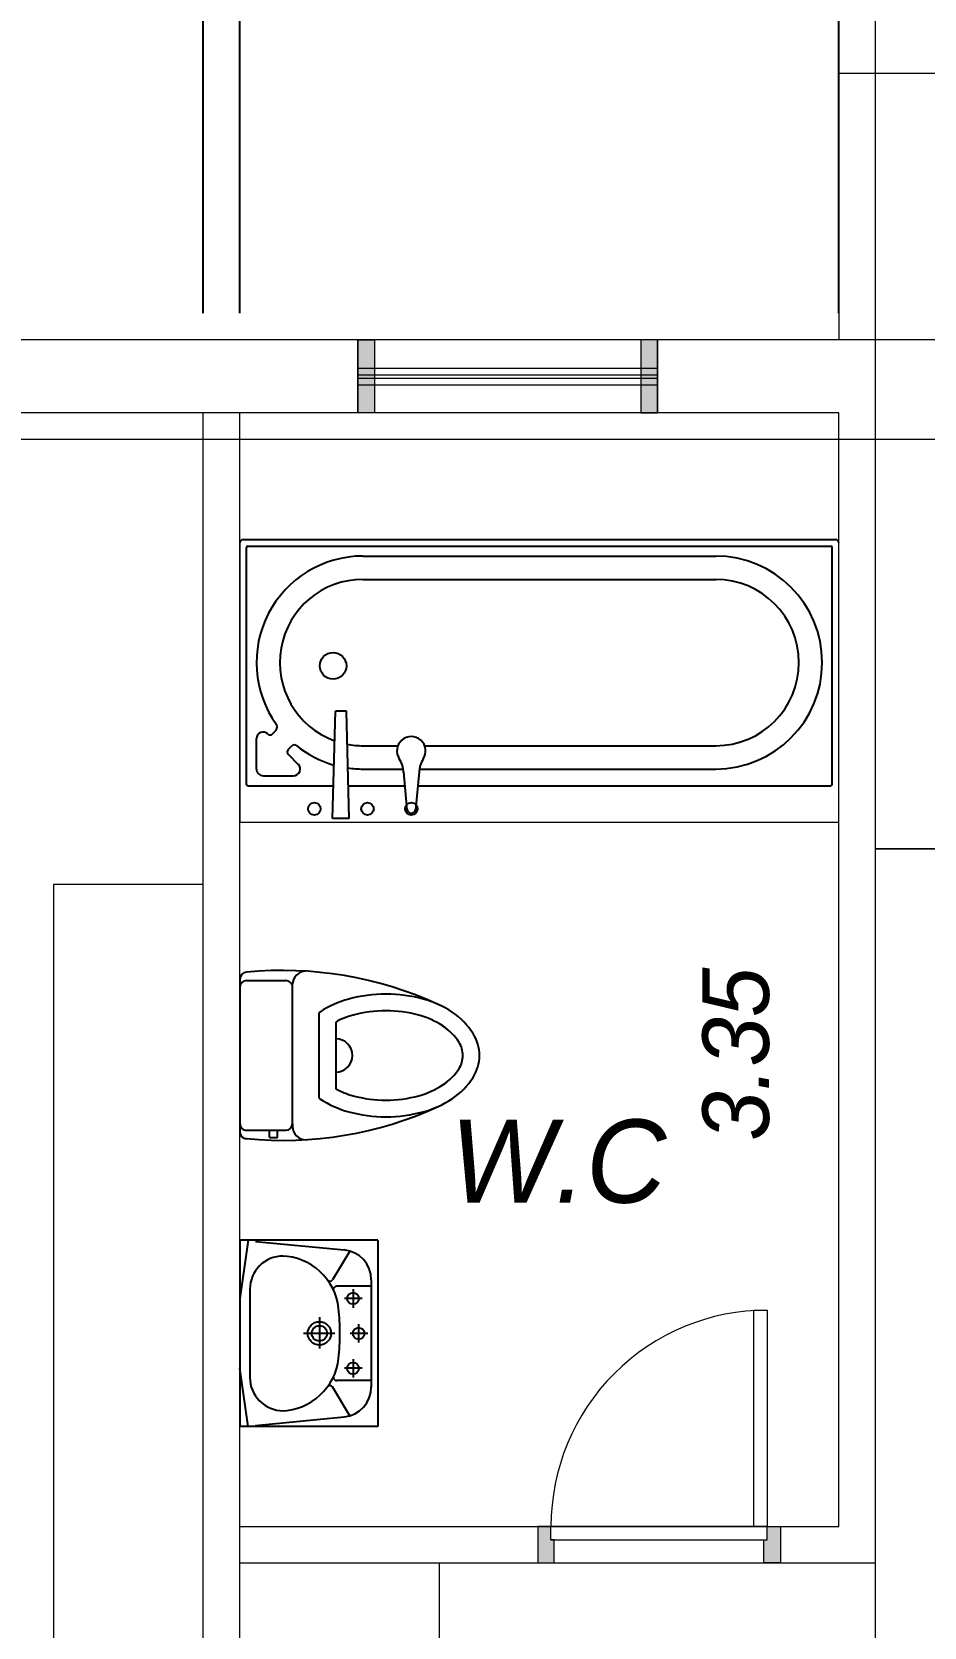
# Model space of a CAD drawing. Header units: millimetres. Extents: x 485872 to 486142, y -52344 to -52207.
# Drawn here: x 485897.746 to 485900.428, y -52256.067 to -52251.273 of the extents above; entities that cross this region are included whole.
import ezdxf

# ---------------------------------------------------------------- set-up
doc = ezdxf.new("R2010")
doc.units = ezdxf.units.MM
doc.header["$LTSCALE"] = 15
doc.header["$PDMODE"] = 2
doc.header["$PDSIZE"] = -10
doc.linetypes.add('DASHDOTX2', pattern=[50.8, 25.4, -12.7, 0, -12.7])
doc.layers.add('Akira01', color=7, linetype='Continuous')
doc.layers.add('Akira02', color=8, linetype='Continuous')
doc.styles.get("Standard").update_dxf_attribs({"font": ''})
doc.styles.get('Standard').set_extended_font_data('Flux Architect', italic=True)
doc.dimstyles.new('Sem Linha', dxfattribs={"dimtxt": 0.2, "dimasz": 0.15, "dimexe": 100, "dimexo": 300, "dimgap": 0, "dimtad": 1, "dimjust": 1, "dimzin": 0, "dimdsep": 46, "dimtxsty": 'Standard', "dimblk": 'ARCHTICK', "dimcen": 0, "dimdle": 100, "dimse1": 1, "dimse2": 1, "dimsd1": 1, "dimsd2": 1, "dimclrd": 4, "dimclrt": 2, "dimadec": 0, "dimazin": 0, "dimtfac": 1, "dimtofl": 0, "dimtmove": 0, "dimatfit": 3, "dimfxl": 1, "dimtfillclr": 1, "dimtolj": 1, "dimtzin": 0, "dimarcsym": 1})
doc.dimstyles.get("Standard").update_dxf_attribs({"dimtxt": 0.2, "dimasz": 0.15, "dimexe": 0.1, "dimexo": 0.3, "dimgap": 0.1, "dimtad": 1, "dimzin": 0, "dimdsep": 46, "dimtxsty": 'Standard', "dimblk": 'ARCHTICK', "dimcen": 0.09, "dimdle": 0.1, "dimclrd": 4, "dimclrt": 2, "dimadec": 0, "dimazin": 0, "dimtfac": 1, "dimtofl": 0, "dimtmove": 0, "dimatfit": 3, "dimfxl": 1, "dimtfillclr": 1, "dimtolj": 1, "dimtzin": 0, "dimarcsym": 1})

# ---------------------------------------------------------------- blocks, each defined once
blk = doc.blocks.new('WC door')
at = {"lineweight": 13}
h = blk.add_hatch(color=256, dxfattribs=at)
h.dxf.hatch_style = 1
h.paths.add_polyline_path([(48492.7, 74006.3), (48442.7, 74006.3), (48442.7, 73896.3), (48482.7, 73896.3), (48482.7, 73936.3), (48492.7, 73936.3)])
h.paths.add_polyline_path([(49172.7, 74006.3), (49122.7, 74006.3), (49122.7, 73936.3), (49132.7, 73936.3), (49132.7, 73896.3), (49172.7, 73896.3)])
for points in [[(48442.7, 73896.3), (48442.7, 74006.3), (48492.7, 74006.3), (48492.7, 73936.3), (48482.7, 73936.3), (48482.7, 73896.3)], [(49172.7, 73896.3), (49172.7, 74006.3), (49122.7, 74006.3), (49122.7, 73936.3), (49132.7, 73936.3), (49132.7, 73896.3)]]:
    blk.add_lwpolyline(points, close=True, dxfattribs=at)
for points in [[(48442.7, 73896.3), (48442.7, 74006.3)], [(49172.7, 73896.3), (49172.7, 74006.3)]]:
    blk.add_lwpolyline(points, dxfattribs=at)
at = {"color": 15, "lineweight": 13}
for points in [[(49132.7, 73936.3), (48492.7, 73936.3)], [(48482.7, 73896.3), (49132.7, 73896.3)]]:
    blk.add_lwpolyline(points, dxfattribs=at)
blk.add_lwpolyline([(48482.7, 73896.3), (48522.7, 73896.3), (48522.7, 73246.3), (48482.7, 73246.3)], close=True, dxfattribs=at)
at = {"lineweight": 13}
blk.add_arc((48482.7, 73896.3), 650, 270, 0, dxfattribs=at)
blk = doc.blocks.new('sd')
at = {"layer": 'Akira01'}
for p, q in [((37966.3, 73541.1), (38526.3, 73541.1)), ((37966.3, 73541.1), (37966.3, 73126.1)), ((37966.3, 73541.1), (37966.3, 73126.1)), ((37966.3, 73541.1), (38526.3, 73541.1)), ((38526.3, 73541.1), (38526.3, 73126.1)), ((38526.3, 73541.1), (38526.3, 73126.1)), ((38085.2, 73521.1), (38407.5, 73521.1)), ((37969.8, 73172.6), (37995.6, 73439.8)), ((38246.3, 73411.4), (38246.3, 73317.6)), ((38522.9, 73172.6), (38497, 73439.8)), ((38197.9, 73365.1), (38292.1, 73365.1)), ((37966.3, 73126.1), (38526.3, 73126.1)), ((37966.3, 73126.1), (38526.3, 73126.1)), ((38113.8, 73156.1), (38378.8, 73156.1)), ((38113.8, 73156.1), (38378.8, 73156.1))]:
    blk.add_line(p, q, dxfattribs=at)
for centre, radius in [((38246.3, 73483.1), 17.5), ((38141.3, 73466.1), 17.5), ((38351.3, 73466.1), 17.5), ((38246.3, 73365.1), 35)]:
    blk.add_circle(centre, radius, dxfattribs=at)
for centre, radius, start, end in [((38085.2, 73431.1), 90, 90, 174.4801), ((38407.5, 73431.1), 90, 5.5199, 90), ((38190, 73247.7), 176.2, 96.108, 178.8024), ((38190, 73247.7), 176.2, 96.108, 178.8024), ((38232.1, 72872.6), 553.7, 88.5303, 96.3096), ((38232.1, 72872.6), 553.7, 88.5303, 96.3096), ((38260.5, 72872.6), 553.7, 83.6904, 91.4697), ((38260.5, 72872.6), 553.7, 83.6904, 91.4697), ((38302.6, 73247.7), 176.2, 1.1976, 83.892), ((38302.6, 73247.7), 176.2, 1.1976, 83.892), ((38113.8, 73256.1), 100, 180, 270), ((38113.8, 73256.1), 100, 180, 270), ((38378.8, 73256.1), 100, 270, 0), ((38378.8, 73256.1), 100, 270, 0)]:
    blk.add_arc(centre, radius, start, end, dxfattribs=at)
at = {"layer": 'Akira02'}
for p, q in [((38104.6, 73521.1), (38104.6, 73416.8)), ((38141.3, 73494), (38141.3, 73440.6)), ((38246.3, 73511), (38246.3, 73457.6)), ((38351.3, 73494), (38351.3, 73440.6)), ((38388.1, 73521.1), (38388.1, 73416.8)), ((37998.9, 73456.5), (38085.5, 73404.2)), ((38113.8, 73466.1), (38169.1, 73466.1)), ((38218.8, 73483.1), (38274.1, 73483.1)), ((38323.8, 73466.1), (38379.1, 73466.1)), ((38493.8, 73456.5), (38407.2, 73404.2)), ((37966.3, 73151.1), (38141.3, 73126.1)), ((38526.3, 73151.1), (38351.3, 73126.1))]:
    blk.add_line(p, q, dxfattribs=at)
blk.add_circle((38246.3, 73365.1), 23, dxfattribs=at)
for centre, radius, start, end in [((38080.1, 73396.8), 9.17, 318.2507, 54.0677), ((38114.8, 73417.3), 10.3, 177.309, 268.2207), ((38377.8, 73417.3), 10.3, 271.7793, 2.691), ((38412.5, 73396.8), 9.17, 125.9323, 221.7493)]:
    blk.add_arc(centre, radius, start, end, dxfattribs=at)
blk = doc.blocks.new('toilet')
at = {"layer": 'Akira01', "extrusion": (0, 0, -1)}
for p, q in [((37395.4, 72769.4), (37855.4, 72769.4)), ((37395.4, 72769.4), (37855.4, 72769.4)), ((37395.4, 72769.4), (37855.4, 72769.4)), ((37400.4, 72749.4), (37400.4, 72631.4)), ((37400.4, 72749.4), (37400.4, 72631.4)), ((37400.4, 72749.4), (37400.4, 72631.4)), ((37400.4, 72749.4), (37400.4, 72631.4)), ((37850.4, 72749.4), (37850.4, 72631.4)), ((37850.4, 72749.4), (37850.4, 72631.4)), ((37850.4, 72749.4), (37850.4, 72631.4)), ((37850.4, 72749.4), (37850.4, 72631.4)), ((37830.4, 72611.4), (37420.4, 72611.4)), ((37830.4, 72611.4), (37420.4, 72611.4)), ((37830.4, 72611.4), (37420.4, 72611.4)), ((37830.4, 72611.4), (37420.4, 72611.4)), ((37830.4, 72611.4), (37839.8, 72611.4)), ((37830.4, 72611.4), (37839.8, 72611.4)), ((37830.4, 72611.4), (37839.8, 72611.4)), ((37830.4, 72611.4), (37839.8, 72611.4)), ((37754.1, 72531.4), (37496.6, 72531.4)), ((37754.1, 72531.4), (37496.6, 72531.4)), ((37754.1, 72531.4), (37496.6, 72531.4)), ((37754.1, 72531.4), (37496.6, 72531.4))]:
    blk.add_line(p, q, dxfattribs=at)
for centre, radius, start, end in [((-38488.6, 72640.4), 1118.6, 335.3433, 5.5921), ((-38488.6, 72640.4), 1118.6, 335.3433, 5.5921), ((-38488.6, 72640.4), 1118.6, 335.3433, 5.5921), ((-38488.6, 72640.4), 1118.6, 335.3433, 5.5921), ((-37395.4, 72749.4), 20, 0, 90), ((-37395.4, 72749.4), 20, 0, 90), ((-37395.4, 72749.4), 20, 0, 90), ((-37420.4, 72749.4), 20, 0, 90), ((-37420.4, 72749.4), 20, 0, 90), ((-37420.4, 72749.4), 20, 0, 90), ((-36762.1, 72640.4), 1118.6, 174.4079, 204.6567), ((-36762.1, 72640.4), 1118.6, 174.4079, 204.6567), ((-36762.1, 72640.4), 1118.6, 174.4079, 204.6567), ((-36762.1, 72640.4), 1118.6, 174.4079, 204.6567), ((-37830.4, 72749.4), 20, 90, 180), ((-37830.4, 72749.4), 20, 90, 180), ((-37830.4, 72749.4), 20, 90, 180), ((-37830.4, 72749.4), 20, 90, 180), ((-37855.4, 72749.4), 20, 90, 180), ((-37855.4, 72749.4), 20, 90, 180), ((-37855.4, 72749.4), 20, 90, 180), ((-37855.4, 72749.4), 20, 90, 180), ((-37420.4, 72631.4), 20, 270, 0), ((-37420.4, 72631.4), 20, 270, 0), ((-37420.4, 72631.4), 20, 270, 0), ((-37420.4, 72631.4), 20, 270, 0), ((-37830.4, 72631.4), 20, 180, 270), ((-37830.4, 72631.4), 20, 180, 270), ((-37830.4, 72631.4), 20, 180, 270), ((-37830.4, 72631.4), 20, 180, 270), ((-37412.2, 72571.4), 40, 0, 90), ((-37412.2, 72571.4), 40, 0, 90), ((-37412.2, 72571.4), 40, 0, 90), ((-37412.2, 72571.4), 40, 0, 90), ((-37838.5, 72571.4), 40, 90, 180), ((-37838.5, 72571.4), 40, 90, 180), ((-37838.5, 72571.4), 40, 90, 180), ((-37838.5, 72571.4), 40, 90, 180), ((-37748.5, 72362.9), 303.1, 15.1963, 33.2552), ((-37748.5, 72362.9), 303.1, 15.1963, 33.2552), ((-37748.5, 72362.9), 303.1, 15.1963, 33.2552), ((-37748.5, 72362.9), 303.1, 15.1963, 33.2552), ((-37673, 72412.5), 212.7, 33.2552, 34.0001), ((-37673, 72412.5), 212.7, 33.2552, 34.0001), ((-37673, 72412.5), 212.7, 33.2552, 34.0001), ((-37673, 72412.5), 212.7, 33.2552, 34.0001), ((-37577.8, 72412.5), 212.7, 145.9999, 146.7448), ((-37577.8, 72412.5), 212.7, 145.9999, 146.7448), ((-37577.8, 72412.5), 212.7, 145.9999, 146.7448), ((-37577.8, 72412.5), 212.7, 145.9999, 146.7448), ((-37502.2, 72362.9), 303.1, 146.7448, 164.8037), ((-37502.2, 72362.9), 303.1, 146.7448, 164.8037), ((-37502.2, 72362.9), 303.1, 146.7448, 164.8037), ((-37502.2, 72362.9), 303.1, 146.7448, 164.8037), ((-37868.1, 72330.4), 427, 0, 15.1963), ((-37868.1, 72330.4), 427, 0, 15.1963), ((-37868.1, 72330.4), 427, 0, 15.1963), ((-37868.1, 72330.4), 427, 0, 15.1963), ((-37382.6, 72330.4), 427, 164.8037, 180), ((-37382.6, 72330.4), 427, 164.8037, 180), ((-37382.6, 72330.4), 427, 164.8037, 180), ((-37382.6, 72330.4), 427, 164.8037, 180), ((-37382.6, 72330.4), 377, 164.8037, 180), ((-37382.6, 72330.4), 377, 164.8037, 180), ((-37382.6, 72330.4), 377, 164.8037, 180), ((-37868.1, 72330.4), 427, 344.8037, 0), ((-37868.1, 72330.4), 427, 344.8037, 0), ((-37868.1, 72330.4), 427, 344.8037, 0), ((-37868.1, 72330.4), 427, 344.8037, 0), ((-37382.6, 72330.4), 427, 180, 195.1963), ((-37382.6, 72330.4), 427, 180, 195.1963), ((-37382.6, 72330.4), 427, 180, 195.1963), ((-37382.6, 72330.4), 427, 180, 195.1963), ((-37748.5, 72298), 303.1, 326.7448, 344.8037), ((-37748.5, 72298), 303.1, 326.7448, 344.8037), ((-37748.5, 72298), 303.1, 326.7448, 344.8037), ((-37748.5, 72298), 303.1, 326.7448, 344.8037), ((-37502.2, 72298), 253.1, 195.1963, 213.2552), ((-37502.2, 72298), 253.1, 195.1963, 213.2552), ((-37502.2, 72298), 253.1, 195.1963, 213.2552), ((-37502.2, 72298), 303.1, 195.1963, 213.2552), ((-37502.2, 72298), 303.1, 195.1963, 213.2552), ((-37502.2, 72298), 303.1, 195.1963, 213.2552), ((-37502.2, 72298), 303.1, 195.1963, 213.2552), ((-37577.8, 72248.4), 162.7, 213.2552, 237.7212), ((-37577.8, 72248.4), 162.7, 213.2552, 237.7212), ((-37577.8, 72248.4), 162.7, 213.2552, 237.7212), ((-37673, 72248.4), 212.7, 302.2788, 326.7448), ((-37673, 72248.4), 212.7, 302.2788, 326.7448), ((-37673, 72248.4), 212.7, 302.2788, 326.7448), ((-37673, 72248.4), 212.7, 302.2788, 326.7448), ((-37577.8, 72248.4), 212.7, 213.2552, 237.7212), ((-37577.8, 72248.4), 212.7, 213.2552, 237.7212), ((-37577.8, 72248.4), 212.7, 213.2552, 237.7212), ((-37577.8, 72248.4), 212.7, 213.2552, 237.7212), ((-37625.4, 72173), 123.6, 270, 302.2788), ((-37625.4, 72173), 123.6, 270, 302.2788), ((-37625.4, 72173), 123.6, 270, 302.2788), ((-37625.4, 72173), 123.6, 270, 302.2788), ((-37625.4, 72173), 123.6, 237.7212, 270), ((-37625.4, 72173), 123.6, 237.7212, 270), ((-37625.4, 72173), 123.6, 237.7212, 270), ((-37625.4, 72173), 123.6, 237.7212, 270)]:
    blk.add_arc(centre, radius, start, end, dxfattribs=at)
at = {"layer": 'Akira02', "extrusion": (0, 0, -1)}
for p, q in [((37872, 72680.8), (37850.4, 72680.8)), ((37872, 72680.8), (37850.4, 72680.8)), ((37872, 72680.8), (37850.4, 72680.8)), ((37872, 72680.8), (37850.4, 72680.8)), ((37872, 72680.8), (37872, 72656.3)), ((37872, 72680.8), (37872, 72656.3)), ((37872, 72680.8), (37872, 72656.3)), ((37872, 72680.8), (37872, 72656.3)), ((37872, 72656.3), (37850.4, 72656.3)), ((37872, 72656.3), (37850.4, 72656.3)), ((37872, 72656.3), (37850.4, 72656.3)), ((37872, 72656.3), (37850.4, 72656.3)), ((37524.9, 72481.4), (37725.8, 72481.4)), ((37524.9, 72481.4), (37725.8, 72481.4)), ((37524.9, 72481.4), (37725.8, 72481.4)), ((37524.9, 72481.4), (37725.8, 72481.4))]:
    blk.add_line(p, q, dxfattribs=at)
for centre, radius, start, end in [((-37748.5, 72362.9), 253.1, 15.1963, 27.9208), ((-37748.5, 72362.9), 253.1, 15.1963, 27.9208), ((-37748.5, 72362.9), 253.1, 15.1963, 27.9208), ((-37748.5, 72362.9), 253.1, 15.1963, 27.9208), ((-37625.4, 72481.4), 50, 180, 0), ((-37625.4, 72481.4), 50, 180, 0), ((-37625.4, 72481.4), 50, 180, 0), ((-37625.4, 72481.4), 50, 180, 0), ((-37502.2, 72362.9), 253.1, 152.0792, 164.8037), ((-37502.2, 72362.9), 253.1, 152.0792, 164.8037), ((-37502.2, 72362.9), 253.1, 152.0792, 164.8037), ((-37502.2, 72362.9), 253.1, 152.0792, 164.8037), ((-37868.1, 72330.4), 377, 0, 15.1963), ((-37868.1, 72330.4), 377, 0, 15.1963), ((-37868.1, 72330.4), 377, 0, 15.1963), ((-37868.1, 72330.4), 377, 0, 15.1963), ((-37382.6, 72330.4), 377, 164.8037, 180), ((-37868.1, 72330.4), 377, 344.8037, 0), ((-37868.1, 72330.4), 377, 344.8037, 0), ((-37868.1, 72330.4), 377, 344.8037, 0), ((-37868.1, 72330.4), 377, 344.8037, 0), ((-37382.6, 72330.4), 377, 180, 195.1963), ((-37382.6, 72330.4), 377, 180, 195.1963), ((-37382.6, 72330.4), 377, 180, 195.1963), ((-37382.6, 72330.4), 377, 180, 195.1963), ((-37748.5, 72298), 253.1, 326.7448, 344.8037), ((-37748.5, 72298), 253.1, 326.7448, 344.8037), ((-37748.5, 72298), 253.1, 326.7448, 344.8037), ((-37748.5, 72298), 253.1, 326.7448, 344.8037), ((-37502.2, 72298), 253.1, 195.1963, 213.2552), ((-37673, 72248.4), 162.7, 302.2788, 326.7448), ((-37673, 72248.4), 162.7, 302.2788, 326.7448), ((-37673, 72248.4), 162.7, 302.2788, 326.7448), ((-37673, 72248.4), 162.7, 302.2788, 326.7448), ((-37577.8, 72248.4), 162.7, 213.2552, 237.7212), ((-37625.4, 72173), 73.6, 270, 302.2788), ((-37625.4, 72173), 73.6, 270, 302.2788), ((-37625.4, 72173), 73.6, 270, 302.2788), ((-37625.4, 72173), 73.6, 270, 302.2788), ((-37625.4, 72173), 73.6, 237.7212, 270), ((-37625.4, 72173), 73.6, 237.7212, 270), ((-37625.4, 72173), 73.6, 237.7212, 270), ((-37625.4, 72173), 73.6, 237.7212, 270)]:
    blk.add_arc(centre, radius, start, end, dxfattribs=at)
blk = doc.blocks.new('banh nhor')
at = {"lineweight": 13}
blk.add_lwpolyline([(37209.2, 68616.3), (38049.2, 68616.3), (38049.2, 70416.3), (37209.2, 70416.3)], dxfattribs=at)
at = {"layer": 'Akira01'}
for p, q in [((37199.2, 68626.3), (37199.2, 70406.3)), ((37249.2, 68986.3), (37249.2, 70046.3)), ((37889.2, 69155.9), (37889.2, 70046.3)), ((37898.1, 69155.1), (38011.6, 69144.5)), ((37889.2, 68986.3), (37889.2, 69107)), ((37898.1, 69107.8), (38011.6, 69118.4)), ((37939.2, 68942.4), (37939.2, 69111.7)), ((38037.4, 68944.9), (37715.7, 68936.6)), ((38037.4, 68944.9), (38037.4, 68895)), ((37715.7, 68936.6), (37715.7, 68903.3)), ((38037.4, 68895), (37715.7, 68903.3)), ((37939.2, 68640.3), (37939.2, 68897.5)), ((37830.8, 68761.7), (37819.6, 68772.8)), ((37845, 68761.7), (37875.1, 68791.8)), ((37909.2, 68686.3), (37909.2, 68777.6)), ((37783.7, 68714.6), (37772.6, 68725.8)), ((37889.2, 68666.3), (37797.9, 68666.3))]:
    blk.add_line(p, q, dxfattribs=at)
for centre, radius in [((38008.8, 69131.5), 18.8), ((38008.8, 69000), 18.8), ((37579.2, 68896.3), 40), ((38008.8, 68840), 18.8)]:
    blk.add_circle(centre, radius, dxfattribs=at)
for centre, radius, start, end in [((37209.2, 70406.3), 10, 90, 180), ((37569.2, 70046.3), 320, 0, 180), ((37900.6, 69231.7), 76.6, 236.9233, 269.4967), ((38008.8, 69131.5), 13.3, 268.7759, 91.2241), ((37900.6, 69031.3), 76.6, 90.5033, 123.0767), ((37569.2, 68986.3), 320, 180, 305.576), ((37569.2, 68986.3), 320, 351.8654, 0), ((37569.2, 68986.3), 320, 321.2877, 344.1921), ((37889.2, 68777.6), 20, 0, 135), ((37826.7, 68779.9), 10, 141.2877, 225), ((37837.9, 68768.7), 10, 225, 315), ((37763.8, 68711.7), 16.6, 57.8766, 130.2974), ((37797.9, 68686.3), 20, 135, 270), ((37776.7, 68707.5), 10, 315, 45), ((37889.2, 68686.3), 20, 270, 0), ((37209.2, 68626.3), 10, 180, 270)]:
    blk.add_arc(centre, radius, start, end, dxfattribs=at)
at = {"layer": 'Akira01', "color": 7}
blk.add_arc((37834.9, 69131.5), 43.2, 56.4262, 303.5738, dxfattribs=at)
at = {"layer": 'Akira02'}
for p, q in [((37219.2, 68640.3), (37219.2, 70392.3)), ((37935.2, 70396.3), (37223.2, 70396.3)), ((37939.2, 69151.3), (37939.2, 70392.3)), ((37319.2, 68986.3), (37319.2, 70046.3)), ((37819.2, 69171.8), (37819.2, 70046.3)), ((37819.2, 68986.3), (37819.2, 69091.2)), ((37936.2, 68636.3), (37223.2, 68636.3))]:
    blk.add_line(p, q, dxfattribs=at)
for centre, radius, start, end in [((37223.2, 70392.3), 4, 90, 180), ((37935.2, 70392.3), 4, 0, 90), ((37569.2, 70046.3), 250, 0, 180), ((37569.2, 68986.3), 250, 180, 340.0536), ((37569.2, 68986.3), 250, 349.1349, 0), ((37223.2, 68640.3), 4, 180, 270), ((37935.2, 68640.3), 4, 270, 0)]:
    blk.add_arc(centre, radius, start, end, dxfattribs=at)
blk = doc.blocks.new('_ArchTick')
at = {"color": 0, "const_width": 0.15}
blk.add_lwpolyline([(-0.5, -0.5), (0.5, 0.5)], dxfattribs=at)
blk = doc.blocks.new('*D268')
at = {"color": 0, "linetype": 'Continuous', "lineweight": -2, "transparency": 16777216}
for p, q in [((486042.6898, -52252.1186), (486042.6898, -52250.7972)), ((486046.3698, -52252.1186), (486046.3698, -52250.7972))]:
    blk.add_line(p, q, dxfattribs=at)
at = {"color": 4, "linetype": 'Continuous', "lineweight": -2, "transparency": 16777216}
blk.add_line((486042.5898, -52250.8972), (486046.4698, -52250.8972), dxfattribs=at)
at = {"layer": 'Defpoints', "color": 0, "linetype": 'Continuous', "lineweight": 13, "transparency": 16777216}
for p in [(486046.3698, -52250.8972), (486042.6898, -52252.4186), (486046.3698, -52252.4186)]:
    blk.add_point(p, dxfattribs=at)
at = {"color": 4, "linetype": 'Continuous', "lineweight": -2, "transparency": 16777216, "xscale": 0.15, "yscale": 0.15, "zscale": 0.15, "rotation": 180}
blk.add_blockref('_ArchTick', (486042.6898, -52250.8972), dxfattribs=at)
at = {"color": 4, "linetype": 'Continuous', "lineweight": -2, "transparency": 16777216, "xscale": 0.15, "yscale": 0.15, "zscale": 0.15}
blk.add_blockref('_ArchTick', (486046.3698, -52250.8972), dxfattribs=at)
at = {"color": 2, "linetype": 'Continuous', "lineweight": 13, "transparency": 16777216, "insert": (486044.5298, -52250.6951), "char_height": 0.2, "attachment_point": 5}
blk.add_mtext('\\A1;3.68', dxfattribs=at)
blk = doc.blocks.new('*D278')
at = {"layer": 'Defpoints', "color": 0, "linetype": 'Continuous', "lineweight": 13, "transparency": 16777216}
for p in [(486046.2356, -52252.4186), (486046.3698, -52252.4186), (486046.3698, -52258.7986)]:
    blk.add_point(p, dxfattribs=at)
at = {"color": 2, "linetype": 'Continuous', "lineweight": 13, "transparency": 16777216, "insert": (486046.1335, -52258.3886), "char_height": 0.2, "attachment_point": 5, "rotation": 90}
blk.add_mtext('\\A1;6.38', dxfattribs=at)
blk = doc.blocks.new('*D319')
at = {"color": 0, "linetype": 'Continuous', "lineweight": -2, "transparency": 16777216}
for p, q in [((486046.4798, -52252.1186), (486046.4798, -52250.7972)), ((486048.2798, -52252.1186), (486048.2798, -52250.7972))]:
    blk.add_line(p, q, dxfattribs=at)
at = {"color": 4, "linetype": 'Continuous', "lineweight": -2, "transparency": 16777216}
blk.add_line((486046.3798, -52250.8972), (486048.3798, -52250.8972), dxfattribs=at)
at = {"layer": 'Defpoints', "color": 0, "linetype": 'Continuous', "lineweight": 13, "transparency": 16777216}
for p in [(486048.2798, -52250.8972), (486046.4798, -52252.4186), (486048.2798, -52252.4186)]:
    blk.add_point(p, dxfattribs=at)
at = {"color": 4, "linetype": 'Continuous', "lineweight": -2, "transparency": 16777216, "xscale": 0.15, "yscale": 0.15, "zscale": 0.15, "rotation": 180}
blk.add_blockref('_ArchTick', (486046.4798, -52250.8972), dxfattribs=at)
at = {"color": 4, "linetype": 'Continuous', "lineweight": -2, "transparency": 16777216, "xscale": 0.15, "yscale": 0.15, "zscale": 0.15}
blk.add_blockref('_ArchTick', (486048.2798, -52250.8972), dxfattribs=at)
at = {"color": 2, "linetype": 'Continuous', "lineweight": 13, "transparency": 16777216, "insert": (486047.3798, -52250.6951), "char_height": 0.2, "attachment_point": 5}
blk.add_mtext('\\A1;1.80', dxfattribs=at)
blk = doc.blocks.new('*D323')
at = {"layer": 'Defpoints', "color": 0, "linetype": 'Continuous', "lineweight": 13, "transparency": 16777216}
for p in [(486048.0735, -52252.4186), (486048.2798, -52252.4186), (486048.2798, -52255.7646)]:
    blk.add_point(p, dxfattribs=at)
at = {"color": 2, "linetype": 'Continuous', "lineweight": 13, "transparency": 16777216, "insert": (486047.9713, -52254.3456), "char_height": 0.2, "attachment_point": 5, "rotation": 90}
blk.add_mtext('\\A1;3.35', dxfattribs=at)

msp = doc.modelspace()

# ---------------------------------------------------------------- hatches: boundary and pattern name
at = {"lineweight": 13}
h = msp.add_hatch(color=256, dxfattribs=at)
h.dxf.hatch_style = 1
h.paths.add_polyline_path([(485898.7263, -52252.1986), (485898.7763, -52252.1986), (485898.7763, -52252.4186), (485898.7263, -52252.4186)])
h = msp.add_hatch(color=256, dxfattribs=at)
h.dxf.hatch_style = 1
h.paths.add_polyline_path([(485899.6263, -52252.1986), (485899.5763, -52252.1986), (485899.5763, -52252.4186), (485899.6263, -52252.4186)])

# ---------------------------------------------------------------- linework, layer by layer
at = {"color": 6, "linetype": 'DASHDOTX2', "lineweight": 13}
for p, q in [((485900.2813, -52266.7986), (485900.2813, -52250.1986)), ((485921.5813, -52252.4986), (485885.9813, -52252.4986))]:
    msp.add_line(p, q, dxfattribs=at)
at = {"lineweight": 13}
for p, q in [((485900.1713, -52252.4186), (485894.5813, -52252.4186)), ((485900.1713, -52255.7646), (485900.1713, -52252.4186)), ((485900.2813, -52255.8746), (485900.2813, -52253.7286)), ((485900.2813, -52253.7286), (485907.3913, -52253.7286)), ((485898.3713, -52255.7646), (485900.1713, -52255.7646)), ((485898.3713, -52255.8746), (485900.2813, -52255.8746))]:
    msp.add_line(p, q, dxfattribs=at)
for points in [[(485907.3913, -52252.1986), (485907.3913, -52251.3986), (485900.1713, -52251.3986), (485900.1713, -52252.1986)], [(485913.3813, -52252.5786), (485913.3813, -52252.1986), (485906.9913, -52252.1986), (485906.9913, -52253.5086), (485900.5713, -52253.5086), (485900.5713, -52252.1986), (485894.5813, -52252.1986)], [(485898.7263, -52252.1986), (485898.7263, -52252.4186)], [(485899.6263, -52252.1986), (485899.6263, -52252.4186)], [(485898.7263, -52252.2836), (485899.6263, -52252.2836)], [(485898.7263, -52252.3336), (485899.6263, -52252.3336)], [(485900.9313, -52258.1986), (485900.5813, -52258.1986), (485900.5813, -52258.7986), (485898.2613, -52258.7986), (485898.2613, -52252.4186)], [(485900.9613, -52258.0886), (485900.4713, -52258.0886), (485900.4713, -52258.6886), (485898.3713, -52258.6886), (485898.3713, -52252.4186)], [(485905.7263, -52253.7286), (485900.2813, -52253.7286)], [(485898.2613, -52253.8361), (485897.8113, -52253.8361), (485897.8113, -52256.8361), (485898.2613, -52256.8361)], [(485898.9713, -52258.6886), (485898.9713, -52255.8746)]]:
    msp.add_lwpolyline(points, dxfattribs=at)
for points in [[(485898.7263, -52252.4186), (485898.7263, -52252.1986), (485898.7763, -52252.1986), (485898.7763, -52252.4186)], [(485899.6263, -52252.4186), (485899.6263, -52252.1986), (485899.5763, -52252.1986), (485899.5763, -52252.4186)]]:
    msp.add_lwpolyline(points, close=True, dxfattribs=at)
at = {"color": 160, "lineweight": 13}
for points in [[(485898.7263, -52252.3036), (485899.6263, -52252.3036)], [(485898.7263, -52252.3136), (485899.6263, -52252.3136)]]:
    msp.add_lwpolyline(points, dxfattribs=at)

# ---------------------------------------------------------------- block references
at = {"lineweight": 13, "yscale": 0.001, "zscale": 0.001}
for name, p, xscale, rotation in [('banh nhor', (485829.755, -52215.5994), 0.001, 270), ('toilet', (485971.1408, -52216.724), -0.001, 89.99999999999999), ('sd', (485825.2452, -52216.9383), 0.001, 270), ('WC door', (485948.439, -52181.8683), 0.001, 180)]:
    msp.add_blockref(name, p, dxfattribs=dict(at, xscale=xscale, rotation=rotation))

# ---------------------------------------------------------------- texts
at = {"lineweight": 13, "insert": (485899.0033, -52254.5419), "char_height": 0.25, "attachment_point": 1}
msp.add_mtext_dynamic_manual_height_columns('W.C', width=1.009996, gutter_width=0.0125, heights=[0.3564], dxfattribs=at)

# ---------------------------------------------------------------- dimensions: what is measured, and where the dimension line sits
at = {"linetype": 'Continuous', "lineweight": 13}
dim = msp.add_linear_dim(base=(485898.2613, -52250.8972), p1=(485894.5813, -52252.4186), p2=(485898.2613, -52252.4186), dimstyle='Standard', override={"dimtmove": 1}, dxfattribs=at)
dim.commit()
dim.dimension.update_dxf_attribs({"geometry": '*D268', "text_midpoint": (485896.4213, -52250.6951), "insert": (-148.1085, 0)})
dim = msp.add_linear_dim(base=(485900.1713, -52250.8972), p1=(485898.3713, -52252.4186), p2=(485900.1713, -52252.4186), dimstyle='Standard', dxfattribs=at)
dim.commit()
dim.dimension.update_dxf_attribs({"geometry": '*D319', "text_midpoint": (485899.2713, -52250.6951), "insert": (-148.1085, 0)})
dim = msp.add_linear_dim(base=(485898.1271, -52252.4186), p1=(485898.2613, -52258.7986), p2=(485898.2613, -52252.4186), angle=90, dimstyle='Sem Linha', dxfattribs=at)
dim.commit()
dim.dimension.update_dxf_attribs({"geometry": '*D278', "text_midpoint": (485898.0249, -52258.3886), "insert": (-148.1085, 0)})
dim = msp.add_linear_dim(base=(485899.965, -52252.4186), p1=(485900.1713, -52255.7646), p2=(485900.1713, -52252.4186), angle=90, dimstyle='Sem Linha', dxfattribs=at)
dim.commit()
dim.dimension.update_dxf_attribs({"geometry": '*D323', "text_midpoint": (485899.965, -52254.3456), "dimtype": 160, "insert": (-148.1085, 0)})

doc.saveas('drawing.dxf')
